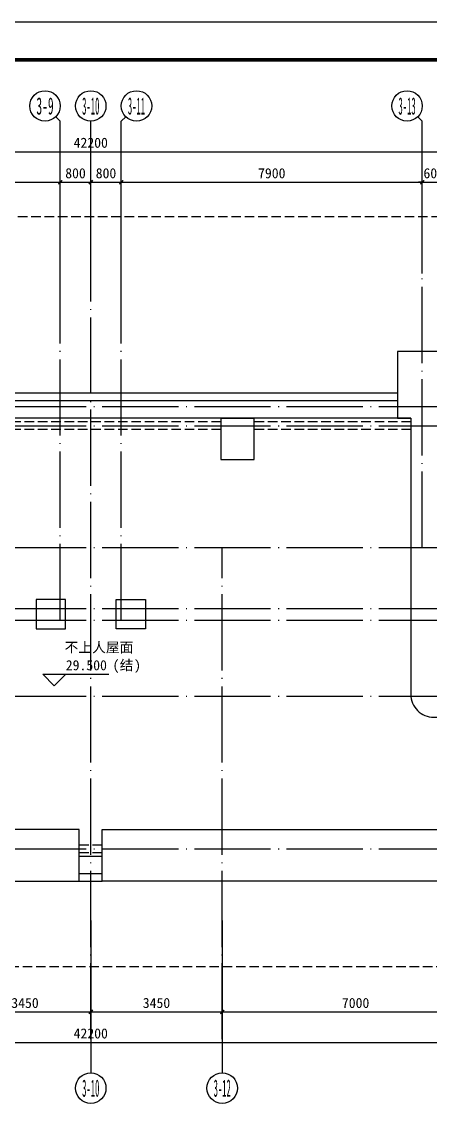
# Model space of a CAD drawing. Extents: x -46233 to 84150, y 109350 to 390860.
# Drawn here: x 26891 to 37613, y 359141 to 387600 of the extents above; entities that cross this region are included whole.
import ezdxf
from ezdxf.enums import TextEntityAlignment as Align

# ---------------------------------------------------------------- set-up
doc = ezdxf.new("R2010")
doc.units = 0
doc.header["$LTSCALE"] = 1000
doc.header["$MEASUREMENT"] = 0
for name, pattern in [('3#-轴线$1$DOTE', [2.42, 2, -0.2, 0.02, -0.2]), ('3#楼屋顶平面$0$DASH', [0.35, 0.25, -0.1]), ('DASH', [0.35, 0.25, -0.1])]:
    doc.linetypes.add(name, pattern=pattern)
doc.layers.get('Defpoints').update_dxf_attribs({"color": 4, "linetype": 'DASH'})
for name, color, linetype in [('$0$A-ANNO-TEXT', 7, 'Continuous'), ('3#-轴号$0$A-ANNO-AXIS-CIRC', 3, 'Continuous'), ('3#-轴号$0$A-ANNO-AXIS-TEXT', 7, 'Continuous'), ('3#-轴号$0$A-ANNO-DIMS', 3, 'Continuous'), ('3#-轴线$1$A-ANNO-DOTE', 10, '3#-轴线$1$DOTE'), ('3#楼屋顶平面$0$A-00-HX-113-wall-01Y$0$HRAL', 31, 'Continuous'), ('3#楼屋顶平面$0$A-ROOF', 241, 'Continuous'), ('A-ANNO-DIMS', 3, 'Continuous'), ('A-ANNO-LEVL', 3, 'Continuous'), ('A-ANNO-TEXT', 255, 'Continuous'), ('A1-无手签$0$A-ANNO-TTLB', 7, 'Continuous'), ('AXIS_TEXT', 7, 'Continuous')]:
    doc.layers.add(name, color=color, linetype=linetype)
doc.styles.add('3#-轴号$0$_TCH_AXIS', font='')
doc.styles.add('3#-轴号$0$_TCH_DIM_T3', font='')
doc.styles.add('_TCH_DIM', font='')
doc.styles.add('_TCH_DIM_T3', font='')
doc.styles.add('COMPLEX', font='COMPLEX')
doc.styles.get("Standard").update_dxf_attribs({"font": ''})
doc.styles.get('3#-轴号$0$_TCH_AXIS').set_extended_font_data('SimSun')
doc.styles.get('3#-轴号$0$_TCH_DIM_T3').set_extended_font_data('SimSun')
doc.styles.get('_TCH_DIM').set_extended_font_data('SimSun')
doc.styles.get('_TCH_DIM_T3').set_extended_font_data('SimSun')
doc.styles.get('Standard').set_extended_font_data('SimSun')
doc.dimstyles.new('3#-轴号$0$_TCH_ARCH&&100', dxfattribs={"dimtxt": 264.345992, "dimasz": 100, "dimexe": 250, "dimexo": 300, "dimgap": 100, "dimtad": 1, "dimdec": 0, "dimzin": 0, "dimdsep": 46, "dimtxsty": '3#-轴号$0$_TCH_DIM_T3', "dimblk": '3#-轴号$0$_ArchTick', "dimcen": 0.09, "dimclrt": 7, "dimazin": 2, "dimtfac": 1, "dimtdec": 0, "dimtix": 1, "dimtmove": 2, "dimatfit": 3, "dimfxl": 100, "dimtolj": 1, "dimtzin": 0, "dimarcsym": 0})
doc.dimstyles.new('_TCH_ARCH&&100', dxfattribs={"dimtxt": 264.345992, "dimasz": 100, "dimexe": 250, "dimexo": 300, "dimgap": 100, "dimtad": 1, "dimdec": 0, "dimzin": 0, "dimdsep": 46, "dimtxsty": '_TCH_DIM_T3', "dimblk": 'ARCHTICK', "dimcen": 0.09, "dimclrt": 7, "dimazin": 2, "dimtfac": 1, "dimtdec": 0, "dimtix": 1, "dimtmove": 2, "dimatfit": 3, "dimfxl": 100, "dimtolj": 1, "dimtzin": 0, "dimarcsym": 0})

# ---------------------------------------------------------------- blocks, each defined once
blk = doc.blocks.new('3#-轴线')
at = {"layer": '3#-轴线$1$A-ANNO-DOTE'}
for points in [[(20100, -5100), (20100, 5500)], [(20900, -16100), (20900, 5500)], [(21700, -5100), (21700, 5500)], [(29600, -3200), (29600, 5500)], [(-3000, 500), (45757, 500)], [(-3000, 0), (45757, 0)], [(-3000, -3200), (45757, -3200)], [(24350, -16100), (24350, -3200)], [(-3000, -4800), (45757, -4800)], [(-3000, -5100), (45757, -5100)], [(-3000, -7100), (45757, -7100)], [(-3000, -11100), (45757, -11100)]]:
    blk.add_lwpolyline(points, dxfattribs=at)
blk = doc.blocks.new('_AXISO')
blk.add_circle((0, 0), 0.5)
at = {"layer": 'AXIS_TEXT', "style": 'COMPLEX', "width": 1.041667}
blk.add_attdef('A', text='', height=0.56, dxfattribs=at).set_placement((-0.25, -0.28), (0.25, -0.28), align=Align.FIT)
blk = doc.blocks.new('3#-轴号$0$_ArchTick')
at = {"color": 0, "linetype": 'ByBlock', "const_width": 0.4}
blk.add_lwpolyline([(-0.5, -0.5), (0.5, 0.5)], dxfattribs=at)
blk = doc.blocks.new('*D800')
at = {"layer": '3#-轴号$0$A-ANNO-DIMS', "color": 0, "lineweight": -2, "transparency": 16777216}
for p, q in [((17450, -15882), (17450, -16632)), ((20900, -15882), (20900, -16632)), ((17450, -16382), (20900, -16382))]:
    blk.add_line(p, q, dxfattribs=at)
at = {"layer": 'Defpoints', "color": 0, "transparency": 16777216}
for p in [(17450, -15582), (20900, -15582), (20900, -16382)]:
    blk.add_point(p, dxfattribs=at)
at = {"layer": '3#-轴号$0$A-ANNO-DIMS', "color": 0, "lineweight": -2, "transparency": 16777216, "xscale": 100, "yscale": 100, "zscale": 100, "rotation": 180}
blk.add_blockref('3#-轴号$0$_ArchTick', (17450, -16382), dxfattribs=at)
at = {"layer": '3#-轴号$0$A-ANNO-DIMS', "color": 0, "lineweight": -2, "transparency": 16777216, "xscale": 100, "yscale": 100, "zscale": 100}
blk.add_blockref('3#-轴号$0$_ArchTick', (20900, -16382), dxfattribs=at)
at = {"layer": '3#-轴号$0$A-ANNO-DIMS', "color": 7, "transparency": 16777216, "insert": (19175, -16149), "char_height": 264.3, "attachment_point": 5, "style": '3#-轴号$0$_TCH_DIM_T3'}
blk.add_mtext('\\A1;3450', dxfattribs=at)
blk = doc.blocks.new('*D801')
at = {"layer": '3#-轴号$0$A-ANNO-DIMS', "color": 0, "lineweight": -2, "transparency": 16777216}
for p, q in [((20900, -15882), (20900, -16632)), ((24350, -15882), (24350, -16632)), ((20900, -16382), (24350, -16382))]:
    blk.add_line(p, q, dxfattribs=at)
at = {"layer": 'Defpoints', "color": 0, "transparency": 16777216}
for p in [(20900, -15582), (24350, -15582), (24350, -16382)]:
    blk.add_point(p, dxfattribs=at)
at = {"layer": '3#-轴号$0$A-ANNO-DIMS', "color": 0, "lineweight": -2, "transparency": 16777216, "xscale": 100, "yscale": 100, "zscale": 100, "rotation": 180}
blk.add_blockref('3#-轴号$0$_ArchTick', (20900, -16382), dxfattribs=at)
at = {"layer": '3#-轴号$0$A-ANNO-DIMS', "color": 0, "lineweight": -2, "transparency": 16777216, "xscale": 100, "yscale": 100, "zscale": 100}
blk.add_blockref('3#-轴号$0$_ArchTick', (24350, -16382), dxfattribs=at)
at = {"layer": '3#-轴号$0$A-ANNO-DIMS', "color": 7, "transparency": 16777216, "insert": (22625, -16149), "char_height": 264.3, "attachment_point": 5, "style": '3#-轴号$0$_TCH_DIM_T3'}
blk.add_mtext('\\A1;3450', dxfattribs=at)
blk = doc.blocks.new('*D802')
at = {"layer": '3#-轴号$0$A-ANNO-DIMS', "color": 0, "lineweight": -2, "transparency": 16777216}
for p, q in [((24350, -15882), (24350, -16632)), ((31350, -15882), (31350, -16632)), ((24350, -16382), (31350, -16382))]:
    blk.add_line(p, q, dxfattribs=at)
at = {"layer": 'Defpoints', "color": 0, "transparency": 16777216}
for p in [(24350, -15582), (31350, -15582), (31350, -16382)]:
    blk.add_point(p, dxfattribs=at)
at = {"layer": '3#-轴号$0$A-ANNO-DIMS', "color": 0, "lineweight": -2, "transparency": 16777216, "xscale": 100, "yscale": 100, "zscale": 100, "rotation": 180}
blk.add_blockref('3#-轴号$0$_ArchTick', (24350, -16382), dxfattribs=at)
at = {"layer": '3#-轴号$0$A-ANNO-DIMS', "color": 0, "lineweight": -2, "transparency": 16777216, "xscale": 100, "yscale": 100, "zscale": 100}
blk.add_blockref('3#-轴号$0$_ArchTick', (31350, -16382), dxfattribs=at)
at = {"layer": '3#-轴号$0$A-ANNO-DIMS', "color": 7, "transparency": 16777216, "insert": (27850, -16149), "char_height": 264.3, "attachment_point": 5, "style": '3#-轴号$0$_TCH_DIM_T3'}
blk.add_mtext('\\A1;7000', dxfattribs=at)
blk = doc.blocks.new('*D821')
at = {"layer": '3#-轴号$0$A-ANNO-DIMS', "color": 0, "lineweight": -2, "transparency": 16777216}
for p, q in [((12200, 4889), (12200, 5639)), ((20100, 4889), (20100, 5639)), ((12200, 5389), (20100, 5389))]:
    blk.add_line(p, q, dxfattribs=at)
at = {"layer": 'Defpoints', "color": 0, "transparency": 16777216}
for p in [(20100, 5389), (12200, 4589), (20100, 4589)]:
    blk.add_point(p, dxfattribs=at)
at = {"layer": '3#-轴号$0$A-ANNO-DIMS', "color": 0, "lineweight": -2, "transparency": 16777216, "xscale": 100, "yscale": 100, "zscale": 100, "rotation": 180}
blk.add_blockref('3#-轴号$0$_ArchTick', (12200, 5389), dxfattribs=at)
at = {"layer": '3#-轴号$0$A-ANNO-DIMS', "color": 0, "lineweight": -2, "transparency": 16777216, "xscale": 100, "yscale": 100, "zscale": 100}
blk.add_blockref('3#-轴号$0$_ArchTick', (20100, 5389), dxfattribs=at)
at = {"layer": '3#-轴号$0$A-ANNO-DIMS', "color": 7, "transparency": 16777216, "insert": (16150, 5622), "char_height": 264.3, "attachment_point": 5, "style": '3#-轴号$0$_TCH_DIM_T3'}
blk.add_mtext('\\A1;7900', dxfattribs=at)
blk = doc.blocks.new('*D822')
at = {"layer": '3#-轴号$0$A-ANNO-DIMS', "color": 0, "lineweight": -2, "transparency": 16777216}
for p, q in [((20100, 4889), (20100, 5639)), ((20900, 4889), (20900, 5639)), ((20100, 5389), (20900, 5389))]:
    blk.add_line(p, q, dxfattribs=at)
at = {"layer": 'Defpoints', "color": 0, "transparency": 16777216}
for p in [(20900, 5389), (20100, 4589), (20900, 4589)]:
    blk.add_point(p, dxfattribs=at)
at = {"layer": '3#-轴号$0$A-ANNO-DIMS', "color": 0, "lineweight": -2, "transparency": 16777216, "xscale": 100, "yscale": 100, "zscale": 100, "rotation": 180}
blk.add_blockref('3#-轴号$0$_ArchTick', (20100, 5389), dxfattribs=at)
at = {"layer": '3#-轴号$0$A-ANNO-DIMS', "color": 0, "lineweight": -2, "transparency": 16777216, "xscale": 100, "yscale": 100, "zscale": 100}
blk.add_blockref('3#-轴号$0$_ArchTick', (20900, 5389), dxfattribs=at)
at = {"layer": '3#-轴号$0$A-ANNO-DIMS', "color": 7, "transparency": 16777216, "insert": (20500, 5622), "char_height": 264.3, "attachment_point": 5, "style": '3#-轴号$0$_TCH_DIM_T3'}
blk.add_mtext('\\A1;800', dxfattribs=at)
blk = doc.blocks.new('*D823')
at = {"layer": '3#-轴号$0$A-ANNO-DIMS', "color": 0, "lineweight": -2, "transparency": 16777216}
for p, q in [((20900, 4889), (20900, 5639)), ((21700, 4889), (21700, 5639)), ((20900, 5389), (21700, 5389))]:
    blk.add_line(p, q, dxfattribs=at)
at = {"layer": 'Defpoints', "color": 0, "transparency": 16777216}
for p in [(21700, 5389), (20900, 4589), (21700, 4589)]:
    blk.add_point(p, dxfattribs=at)
at = {"layer": '3#-轴号$0$A-ANNO-DIMS', "color": 0, "lineweight": -2, "transparency": 16777216, "xscale": 100, "yscale": 100, "zscale": 100, "rotation": 180}
blk.add_blockref('3#-轴号$0$_ArchTick', (20900, 5389), dxfattribs=at)
at = {"layer": '3#-轴号$0$A-ANNO-DIMS', "color": 0, "lineweight": -2, "transparency": 16777216, "xscale": 100, "yscale": 100, "zscale": 100}
blk.add_blockref('3#-轴号$0$_ArchTick', (21700, 5389), dxfattribs=at)
at = {"layer": '3#-轴号$0$A-ANNO-DIMS', "color": 7, "transparency": 16777216, "insert": (21300, 5622), "char_height": 264.3, "attachment_point": 5, "style": '3#-轴号$0$_TCH_DIM_T3'}
blk.add_mtext('\\A1;800', dxfattribs=at)
blk = doc.blocks.new('*D824')
at = {"layer": '3#-轴号$0$A-ANNO-DIMS', "color": 0, "lineweight": -2, "transparency": 16777216}
for p, q in [((21700, 4889), (21700, 5639)), ((29600, 4889), (29600, 5639)), ((21700, 5389), (29600, 5389))]:
    blk.add_line(p, q, dxfattribs=at)
at = {"layer": 'Defpoints', "color": 0, "transparency": 16777216}
for p in [(29600, 5389), (21700, 4589), (29600, 4589)]:
    blk.add_point(p, dxfattribs=at)
at = {"layer": '3#-轴号$0$A-ANNO-DIMS', "color": 0, "lineweight": -2, "transparency": 16777216, "xscale": 100, "yscale": 100, "zscale": 100, "rotation": 180}
blk.add_blockref('3#-轴号$0$_ArchTick', (21700, 5389), dxfattribs=at)
at = {"layer": '3#-轴号$0$A-ANNO-DIMS', "color": 0, "lineweight": -2, "transparency": 16777216, "xscale": 100, "yscale": 100, "zscale": 100}
blk.add_blockref('3#-轴号$0$_ArchTick', (29600, 5389), dxfattribs=at)
at = {"layer": '3#-轴号$0$A-ANNO-DIMS', "color": 7, "transparency": 16777216, "insert": (25650, 5622), "char_height": 264.3, "attachment_point": 5, "style": '3#-轴号$0$_TCH_DIM_T3'}
blk.add_mtext('\\A1;7900', dxfattribs=at)
blk = doc.blocks.new('*D825')
at = {"layer": '3#-轴号$0$A-ANNO-DIMS', "color": 0, "lineweight": -2, "transparency": 16777216}
for p, q in [((29600, 4889), (29600, 5639)), ((30200, 4889), (30200, 5639)), ((29600, 5389), (29500, 5389)), ((29600, 5389), (30200, 5389)), ((30200, 5389), (30300, 5389))]:
    blk.add_line(p, q, dxfattribs=at)
at = {"layer": 'Defpoints', "color": 0, "transparency": 16777216}
for p in [(30200, 5389), (29600, 4589), (30200, 4589)]:
    blk.add_point(p, dxfattribs=at)
at = {"layer": '3#-轴号$0$A-ANNO-DIMS', "color": 0, "lineweight": -2, "transparency": 16777216, "xscale": 100, "yscale": 100, "zscale": 100}
blk.add_blockref('3#-轴号$0$_ArchTick', (29600, 5389), dxfattribs=at)
at = {"layer": '3#-轴号$0$A-ANNO-DIMS', "color": 0, "lineweight": -2, "transparency": 16777216, "xscale": 100, "yscale": 100, "zscale": 100, "rotation": 180}
blk.add_blockref('3#-轴号$0$_ArchTick', (30200, 5389), dxfattribs=at)
at = {"layer": '3#-轴号$0$A-ANNO-DIMS', "color": 7, "transparency": 16777216, "insert": (29900, 5622), "char_height": 264.3, "attachment_point": 5, "style": '3#-轴号$0$_TCH_DIM_T3'}
blk.add_mtext('\\A1;600', dxfattribs=at)
blk = doc.blocks.new('3#楼屋顶平面')
at = {"layer": '3#楼屋顶平面$0$A-00-HX-113-wall-01Y$0$HRAL'}
for points in [[(-11300, 950), (-11300, -4250, 0.414214), (-10700, -4850), (10150, -4850), (10150, -3500), (-10100, -3500), (-10100, 950)], [(10751, -3500), (31000, -3500), (31000, 950), (32200, 950), (32200, -4250, -0.414214), (31600, -4850), (10751, -4850)]]:
    blk.add_lwpolyline(points, format="xyb", close=True, dxfattribs=at)
at = {"layer": '3#楼屋顶平面$0$A-ROOF'}
blk.add_lwpolyline([(19450, -550), (23100, -550, 0.414214), (23700, 50), (23700, 8450, 0.414214), (23100, 9050), (18500, 9050), (18500, 7300), (18850, 7300), (18850, 50, 0.414214)], format="xyb", close=True, dxfattribs=at)
for points in [[(18500, 7950), (2400, 7950)], [(18500, 7750), (2400, 7750)], [(18850, 7300), (2050, 7300)], [(10150, -4200), (10751, -4200)], [(10150, -4650), (10751, -4650)], [(10150, -4850), (10751, -4850)]]:
    blk.add_lwpolyline(points, dxfattribs=at)
at = {"layer": '3#楼屋顶平面$0$A-ROOF', "linetype": '3#楼屋顶平面$0$DASH'}
for points in [[(13865, 7200), (7035, 7200)], [(18850, 7200), (14735, 7200)], [(13865, 7000), (7035, 7000)], [(18850, 7000), (14735, 7000)], [(10150, -3900), (10751, -3900)], [(10150, -4100), (10751, -4100)]]:
    blk.add_lwpolyline(points, dxfattribs=at)
at = {"layer": '3#楼屋顶平面$0$A-ROOF'}
for points in [[(13865, 6215), (14735, 6215), (14735, 7285), (13865, 7285)], [(9015, 1765), (9785, 1765), (9785, 2535), (9015, 2535)], [(11885, 1765), (11115, 1765), (11115, 2535), (11885, 2535)]]:
    blk.add_lwpolyline(points, close=True, dxfattribs=at)
blk = doc.blocks.new('_ArchTick')
at = {"color": 0, "linetype": 'ByBlock', "const_width": 0.4}
blk.add_lwpolyline([(-0.5, -0.5), (0.5, 0.5)], dxfattribs=at)
blk = doc.blocks.new('*D433')
at = {"layer": 'A-ANNO-DIMS', "color": 0, "lineweight": -2, "transparency": 16777216}
for p, q in [((7603, 381289), (7603, 384439)), ((49803, 381289), (49803, 384439)), ((7603, 384189), (49803, 384189))]:
    blk.add_line(p, q, dxfattribs=at)
at = {"layer": 'Defpoints', "color": 0, "transparency": 16777216}
for p in [(49803, 384189), (7603, 380989), (49803, 380989)]:
    blk.add_point(p, dxfattribs=at)
at = {"layer": 'A-ANNO-DIMS', "color": 0, "lineweight": -2, "transparency": 16777216, "xscale": 100, "yscale": 100, "zscale": 100, "rotation": 180}
blk.add_blockref('_ArchTick', (7603, 384189), dxfattribs=at)
at = {"layer": 'A-ANNO-DIMS', "color": 0, "lineweight": -2, "transparency": 16777216, "xscale": 100, "yscale": 100, "zscale": 100}
blk.add_blockref('_ArchTick', (49803, 384189), dxfattribs=at)
at = {"layer": 'A-ANNO-DIMS', "color": 7, "transparency": 16777216, "insert": (28703, 384422), "char_height": 264.3, "attachment_point": 5, "style": '_TCH_DIM_T3'}
blk.add_mtext('\\A1;42200', dxfattribs=at)
blk = doc.blocks.new('*D434')
at = {"layer": 'A-ANNO-DIMS', "color": 0, "lineweight": -2, "transparency": 16777216}
for p, q in [((7603, 363474), (7603, 360568)), ((49803, 363474), (49803, 360568)), ((7603, 360818), (49803, 360818))]:
    blk.add_line(p, q, dxfattribs=at)
at = {"layer": 'Defpoints', "color": 0, "transparency": 16777216}
for p in [(7603, 363774), (49803, 363774), (49803, 360818)]:
    blk.add_point(p, dxfattribs=at)
at = {"layer": 'A-ANNO-DIMS', "color": 0, "lineweight": -2, "transparency": 16777216, "xscale": 100, "yscale": 100, "zscale": 100, "rotation": 180}
blk.add_blockref('_ArchTick', (7603, 360818), dxfattribs=at)
at = {"layer": 'A-ANNO-DIMS', "color": 0, "lineweight": -2, "transparency": 16777216, "xscale": 100, "yscale": 100, "zscale": 100}
blk.add_blockref('_ArchTick', (49803, 360818), dxfattribs=at)
at = {"layer": 'A-ANNO-DIMS', "color": 7, "transparency": 16777216, "insert": (28703, 361051), "char_height": 264.3, "attachment_point": 5, "style": '_TCH_DIM_T3'}
blk.add_mtext('\\A1;42200', dxfattribs=at)
blk = doc.blocks.new('3#-轴号')
at = {"layer": '3#-轴号$0$A-ANNO-AXIS-CIRC'}
for p, q in [((19982.8, 7106.5), (20100, 6989.4)), ((20100, 2989.4), (20100, 6989.4)), ((20900, 2989.4), (20900, 6989.4)), ((21817.2, 7106.5), (21700, 6989.4)), ((21700, 2989.4), (21700, 6989.4)), ((29482.8, 7106.5), (29600, 6989.4)), ((29600, 2989.4), (29600, 6989.4)), ((20900, -13981.5), (20900, -17981.5)), ((24350, -13981.5), (24350, -17981.5))]:
    blk.add_line(p, q, dxfattribs=at)
at = {"layer": 'Defpoints'}
blk.add_lwpolyline([(-2360.1, 4492.7), (44213.5, 4492.7), (44213.5, -15203.4), (-2360.1, -15203.4)], close=True, dxfattribs=at)
at = {"layer": '3#-轴号$0$A-ANNO-AXIS-CIRC'}
ref = blk.add_blockref('_AXISO', (19700, 7389.4), dxfattribs=dict(at, xscale=800, yscale=800, zscale=800))
ref.add_attrib('A', '3-9', dxfattribs={"layer": '3#-轴号$0$A-ANNO-AXIS-TEXT', "height": 452.55, "style": '3#-轴号$0$_TCH_AXIS', "width": 0.466146}).set_placement((19473.7, 7163.1), (19926.3, 7163.1), align=Align.FIT)
ref = blk.add_blockref('_AXISO', (20900, 7389.4), dxfattribs=dict(at, xscale=800, yscale=800, zscale=800))
ref.add_attrib('A', '3-10', dxfattribs={"layer": '3#-轴号$0$A-ANNO-AXIS-TEXT', "height": 452.55, "style": '3#-轴号$0$_TCH_AXIS', "width": 0.349609}).set_placement((20673.7, 7163.1), (21126.3, 7163.1), align=Align.FIT)
ref = blk.add_blockref('_AXISO', (22100, 7389.4), dxfattribs=dict(at, xscale=800, yscale=800, zscale=800))
ref.add_attrib('A', '3-11', dxfattribs={"layer": '3#-轴号$0$A-ANNO-AXIS-TEXT', "height": 452.55, "style": '3#-轴号$0$_TCH_AXIS', "width": 0.349609}).set_placement((21873.7, 7163.1), (22326.3, 7163.1), align=Align.FIT)
ref = blk.add_blockref('_AXISO', (29200, 7389.4), dxfattribs=dict(at, xscale=800, yscale=800, zscale=800))
ref.add_attrib('A', '3-13', dxfattribs={"layer": '3#-轴号$0$A-ANNO-AXIS-TEXT', "height": 452.55, "style": '3#-轴号$0$_TCH_AXIS', "width": 0.349609}).set_placement((28973.7, 7163.1), (29426.3, 7163.1), align=Align.FIT)
ref = blk.add_blockref('_AXISO', (20900, -18381.5), dxfattribs=dict(at, xscale=800, yscale=800, zscale=800))
ref.add_attrib('A', '3-10', dxfattribs={"layer": '3#-轴号$0$A-ANNO-AXIS-TEXT', "height": 452.55, "style": '3#-轴号$0$_TCH_AXIS', "width": 0.349609}).set_placement((20673.7, -18607.8), (21126.3, -18607.8), align=Align.FIT)
ref = blk.add_blockref('_AXISO', (24350, -18381.5), dxfattribs=dict(at, xscale=800, yscale=800, zscale=800))
ref.add_attrib('A', '3-12', dxfattribs={"layer": '3#-轴号$0$A-ANNO-AXIS-TEXT', "height": 452.55, "style": '3#-轴号$0$_TCH_AXIS', "width": 0.349609}).set_placement((24123.7, -18607.8), (24576.3, -18607.8), align=Align.FIT)
at = {"layer": '3#-轴号$0$A-ANNO-DIMS'}
for p1, p2, distance, picture, middle in [((12200, 4589.4), (20100, 4589.4), 800, '*D821', (16150, 5621.6)), ((20100, 4589.4), (20900, 4589.4), 800, '*D822', (20500, 5621.6)), ((20900, 4589.4), (21700, 4589.4), 800, '*D823', (21300, 5621.6)), ((21700, 4589.4), (29600, 4589.4), 800, '*D824', (25650, 5621.6)), ((29600, 4589.4), (30200, 4589.4), 800, '*D825', (29900, 5621.6)), ((17450, -15581.5), (20900, -15581.5), -800, '*D800', (19175, -16149.3)), ((20900, -15581.5), (24350, -15581.5), -800, '*D801', (22625, -16149.3)), ((24350, -15581.5), (31350, -15581.5), -800, '*D802', (27850, -16149.3))]:
    dim = blk.add_aligned_dim(p1=p1, p2=p2, distance=distance, dimstyle='3#-轴号$0$_TCH_ARCH&&100', dxfattribs=at)
    dim.commit()
    dim.dimension.update_dxf_attribs({"geometry": picture, "text_midpoint": middle})

msp = doc.modelspace()

# ---------------------------------------------------------------- linework, layer by layer
at = {"layer": 'A-ANNO-LEVL'}
for p, q in [((27745.4, 370177.8), (27445.4, 370477.8)), ((27445.4, 370477.8), (29173.4, 370477.8)), ((27745.4, 370177.8), (28045.4, 370477.8))]:
    msp.add_line(p, q, dxfattribs=at)
at = {"layer": 'A1-无手签$0$A-ANNO-TTLB'}
msp.add_lwpolyline([(0, 328200), (0, 387600), (84100, 387600), (84100, 328200)], close=True, dxfattribs=at)
at = {"layer": 'A1-无手签$0$A-ANNO-TTLB', "const_width": 100}
msp.add_lwpolyline([(2500, 329200), (83100, 329200), (83100, 386600), (2500, 386600)], close=True, dxfattribs=at)

# ---------------------------------------------------------------- block references
for name, p in [('3#-轴号', (7802.7, 378000)), ('3#-轴线', (7802.7, 377000)), ('3#楼屋顶平面', (18252.7, 369900))]:
    msp.add_blockref(name, p)

# ---------------------------------------------------------------- texts
at = {"layer": '$0$A-ANNO-TEXT'}
msp.add_text('不上人屋面', height=264.35, dxfattribs=at).set_placement((28017.4, 371050.6))
at = {"layer": 'A-ANNO-TEXT', "color": 7, "style": '_TCH_DIM'}
for s, height, p in [('29.500', 264.35, (28047.6, 370582.8)), ('(', 264.3, (29273.4, 370582.8)), ('结', 264.3, (29462.4, 370582.8)), (')', 264.3, (29840.5, 370582.8))]:
    msp.add_text(s, height=height, dxfattribs=at).set_placement(p)

# ---------------------------------------------------------------- dimensions: what is measured, and where the dimension line sits
at = {"layer": 'A-ANNO-DIMS'}
for p1, p2, distance, picture, middle in [((7602.7, 380989.4), (49802.7, 380989.4), 3200, '*D433', (28702.7, 384421.6)), ((7602.7, 363774.2), (49802.7, 363774.2), -2955.8, '*D434', (28702.7, 361050.7))]:
    dim = msp.add_aligned_dim(p1=p1, p2=p2, distance=distance, dimstyle='_TCH_ARCH&&100', dxfattribs=at)
    dim.commit()
    dim.dimension.update_dxf_attribs({"geometry": picture, "text_midpoint": middle})

doc.saveas('drawing.dxf')
